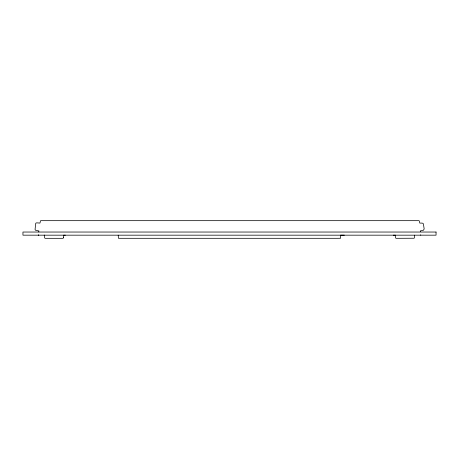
<?xml version="1.0" encoding="UTF-8"?>
<svg xmlns="http://www.w3.org/2000/svg" width="459" height="459" viewBox="0 0 459 459"><rect width="100%" height="100%" fill="white"/><g stroke="black" fill="none" stroke-linecap="round" stroke-linejoin="round"><path stroke-width="0.69" d="M63.508 237.659L63.514 235.197L65.362 235.174M38.355 234.807L38.304 235.169L38.734 235.174M38.751 231.898L38.877 230.923L35.722 230.384L35.056 229.506L35.773 223.177L36.691 222.844L39.956 223.08L40.564 220.67L418.757 220.676A0.861 0.861 0 0 1 419.331 221.003L419.761 223.08L422.332 223.114L423.376 223.722L424.173 229.041L423.227 230.429L420.346 230.848L420.381 231.68M414.632 235.174L414.425 237.722A0.826 0.826 0 0 1 414.012 238.238L396.123 238.313A0.775 0.775 0 0 1 395.52 237.544L395.52 235.197L393.34 235.174M344.353 235.174L340.584 235.174L340.584 238.255L337.474 238.313L118.456 238.307L118.198 235.174M44.15 235.174L44.58 235.174L44.58 237.561A0.815 0.815 0 0 0 45.24 238.319L62.82 238.33A0.775 0.775 0 0 0 63.508 237.659M420.691 234.801L420.731 235.174M436.05 232.036L22.95 232.036L22.95 235.174L436.05 235.174L436.05 232.036"/></g></svg>
